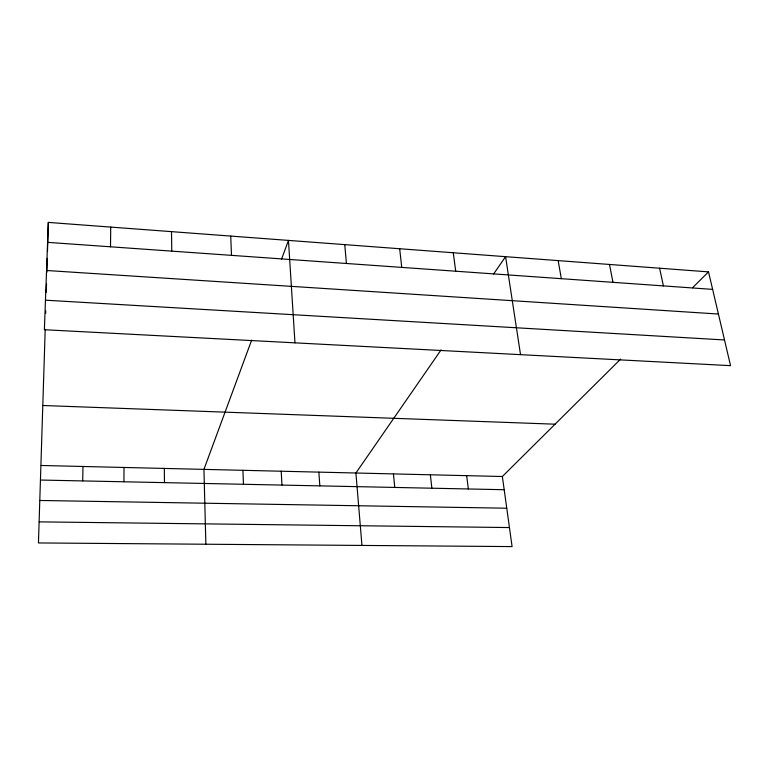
<?xml version="1.0" encoding="UTF-8"?>
<svg xmlns="http://www.w3.org/2000/svg" width="769" height="769" viewBox="0 0 769 769"><rect width="100%" height="100%" fill="white"/><g stroke="black" fill="none" stroke-linecap="round" stroke-linejoin="round"><path stroke-width="1.15" d="M123.934 481.788L124.001 467.456M110.505 246.801L110.717 227.086M82.696 480.923L82.985 466.475M620.65 359.094L502.359 476.511L512.087 546.586L38.45 542.943L45.208 329.315M45.679 313.185L45.746 310.887M46.294 292.239L46.534 283.982M46.871 272.284L47.274 258.336M47.486 251.367L48.322 222.414L708.518 271.88L730.55 365.659L44.381 329.718L48.322 222.414M251.646 340.148L203.939 469.369L205.871 544.231M281.444 259.432L288.462 240.409L294.96 342.839M441.06 349.933L355.912 473.002L361.949 545.432M493.592 274.004L505.579 256.673L520.526 354.653M692.542 287.741L708.518 271.88M39.209 521.863L509.443 527.553M39.978 500.475L506.761 508.213M40.719 480.048L504.195 489.718M41.247 465.485L502.359 476.511M42.987 405.503L555.074 424.19M45.467 300.189L724.513 339.965M46.553 270.496L718.419 314.04M47.591 242.35L712.632 289.384M659.591 268.218L663.407 285.905M609.49 264.459L612.98 282.338M558.169 260.614L561.312 278.686M453.277 252.751L455.7 271.217M466.658 475.655L468.331 488.969M430.361 474.781L431.861 488.209M399.688 248.743L401.726 267.401M393.449 473.906L394.766 487.431M344.772 244.629L346.406 263.488M318.866 472.118L319.817 485.873M281.194 471.214L281.963 485.076M242.898 470.301L243.465 484.278M230.729 236.083L231.488 255.356M171.497 231.642L171.785 251.136M164.316 468.427L164.47 482.624"/></g></svg>
